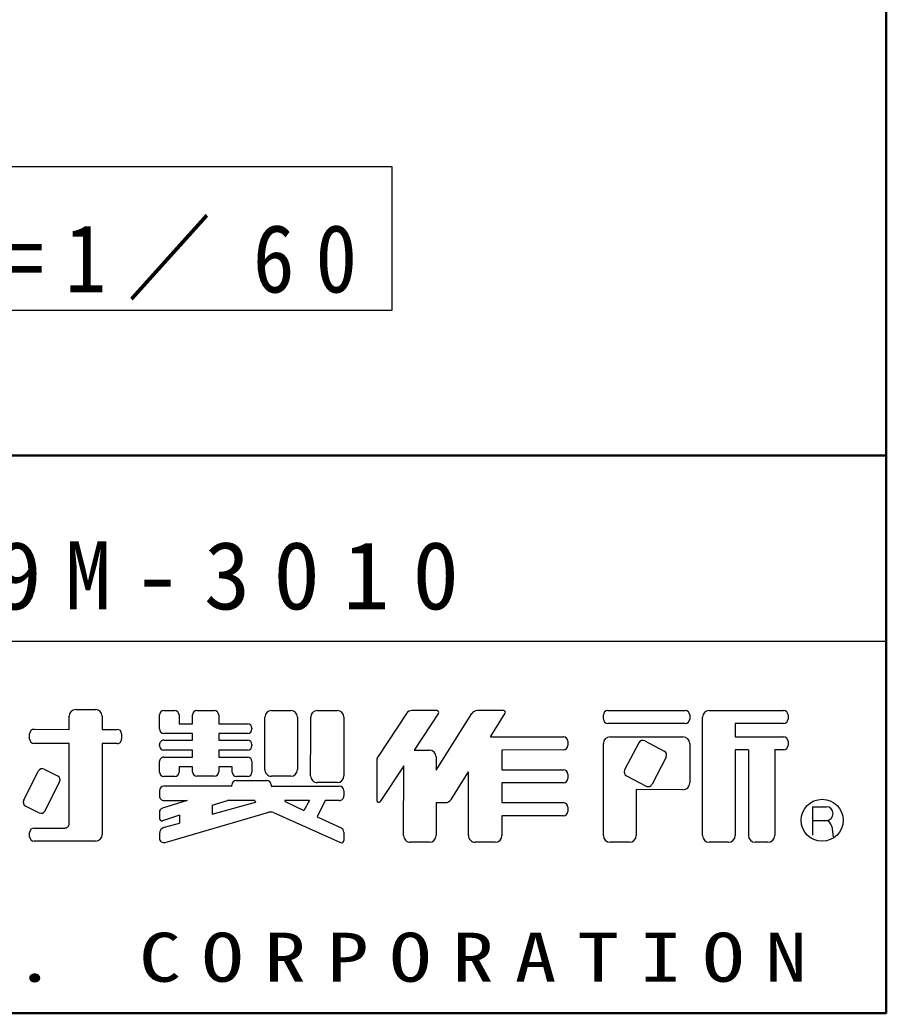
# Model space of a CAD drawing. Units: millimetres at full size; details may follow other scales. Extents: x 0 to 22500, y 0 to 15420.
# Drawn here: x 20543 to 22500, y 0 to 2245 of the extents above; entities that cross this region are included whole.
import ezdxf

# ---------------------------------------------------------------- set-up
doc = ezdxf.new("R2010")
doc.units = ezdxf.units.MM
doc.layers.add('FMT-TXT', color=2, linetype='Continuous')
doc.layers.add('外形', color=7, linetype='Continuous', lineweight=13)
doc.layers.add('文字', color=2, linetype='Continuous', lineweight=25)
doc.styles.add('ＭＳ ゴシック', font='')
doc.styles.get('ＭＳ ゴシック').set_extended_font_data('MS Gothic')

msp = doc.modelspace()

# ---------------------------------------------------------------- linework, layer by layer
at = {"layer": '外形', "lineweight": 50}
msp.add_line((22500, 1260), (0, 1260), dxfattribs=at)
at = {"layer": '外形', "lineweight": 25}
msp.add_line((22500, 840), (18720, 840), dxfattribs=at)
at = {"layer": '外形', "color": 2, "lineweight": 25}
for p, q in [((20669.001, 686.266), (20713.589, 686.266)), ((20857.924, 642.339), (20857.924, 673.863)), ((20868.004, 683.943), (20892.193, 683.943)), ((20902.273, 673.904), (20902.353, 654.143)), ((20932.649, 654.143), (20932.649, 673.863)), ((20942.729, 683.943), (20981.81, 683.943)), ((20991.889, 673.922), (20992.005, 654.143)), ((21111.362, 683.943), (21154.925, 683.943)), ((21214.934, 683.943), (21259.786, 683.943)), ((21416.133, 677.218), (21351.964, 580.095)), ((21485.209, 684.003), (21428.748, 684.003)), ((21488.573, 677.748), (21433.594, 594.535)), ((21483.173, 549.104), (21563.534, 676.93)), ((21635.694, 684.003), (21576.335, 684.003)), ((21605.712, 624.528), (21639.111, 677.83)), ((21861.056, 664.563), (21861.056, 673.932)), ((21871.127, 684.012), (21917.651, 684.055)), ((21917.651, 684.055), (22046.052, 684.055)), ((22056.132, 673.975), (22056.132, 664.563)), ((22100.159, 684.018), (22136.785, 684.055)), ((22136.785, 684.055), (22268.204, 684.055)), ((22278.284, 673.975), (22278.284, 664.546)), ((20653.881, 641.391), (20653.881, 671.146)), ((20728.708, 671.229), (20728.871, 641.391)), ((20902.353, 654.143), (20932.649, 654.143)), ((20992.005, 654.143), (21057.074, 654.143)), ((21096.242, 588.95), (21096.242, 668.823)), ((21170.045, 668.823), (21170.045, 550.478)), ((21199.814, 632.143), (21199.814, 668.823)), ((21274.906, 668.823), (21274.906, 536.21)), ((22046.052, 654.483), (21871.136, 654.483)), ((22085.055, 401.461), (22085.055, 668.898)), ((22268.221, 654.466), (22159.112, 654.289)), ((22159.112, 654.289), (22159.112, 624.528)), ((20564.823, 619.523), (20564.823, 631.514)), ((20574.929, 641.594), (20653.881, 641.391)), ((20728.871, 641.391), (20762.599, 641.391)), ((20772.679, 631.311), (20772.679, 619.471)), ((20932.649, 632.259), (20868.004, 632.259)), ((20932.649, 616.786), (20932.649, 632.259)), ((21057.077, 632.279), (20992.005, 632.259)), ((20992.005, 632.259), (20992.005, 616.786)), ((21067.154, 644.063), (21067.154, 642.359)), ((21199.615, 536.241), (21199.814, 632.143)), ((20653.881, 609.443), (20574.903, 609.443)), ((20654.155, 428.484), (20653.881, 609.443)), ((20728.871, 609.443), (20728.871, 403.745)), ((20762.584, 609.391), (20728.871, 609.443)), ((20857.924, 604.63), (20857.924, 606.918)), ((20868.037, 616.997), (20932.649, 616.786)), ((20992.005, 616.786), (21057.074, 616.786)), ((21067.154, 606.706), (21067.154, 604.464)), ((21605.712, 624.528), (21770.762, 624.528)), ((21780.842, 614.448), (21780.842, 604.89)), ((21861.056, 401.461), (21861.056, 609.229)), ((21876.175, 624.349), (22016.657, 624.361)), ((21940.988, 610.909), (21909.218, 549.564)), ((21954.575, 615.224), (21998.639, 592.403)), ((22016.657, 624.361), (22041.012, 624.361)), ((22056.132, 609.241), (22056.132, 520.183)), ((22159.112, 624.528), (22268.204, 624.528)), ((22278.284, 614.448), (22278.284, 604.887)), ((20932.649, 594.55), (20868.004, 594.55)), ((20932.649, 578.638), (20932.649, 594.55)), ((21057.089, 594.384), (20992.005, 594.288)), ((20992.005, 594.288), (20992.005, 578.638)), ((21096.212, 550.49), (21096.242, 588.95)), ((21433.594, 594.535), (21467.936, 594.535)), ((21770.779, 594.81), (21631.984, 594.575)), ((21631.984, 594.575), (21631.984, 550.238)), ((22159.112, 594.766), (22159.112, 401.461)), ((22188.803, 594.766), (22159.112, 594.766)), ((22188.803, 594.766), (22188.803, 401.461)), ((22268.225, 594.807), (22248.179, 594.766)), ((22248.179, 594.766), (22248.179, 401.461)), ((20857.924, 544.946), (20857.924, 568.572)), ((20868.006, 578.652), (20932.649, 578.638)), ((20992.005, 578.638), (21057.074, 578.638)), ((21067.154, 568.558), (21067.154, 544.946)), ((21349.46, 571.76), (21349.46, 480.609)), ((21483.056, 579.473), (21483.173, 549.104)), ((22002.954, 578.816), (21971.183, 517.472)), ((20551.424, 481.329), (20584.358, 546.814)), ((20597.892, 551.291), (20627.969, 536.165)), ((20902.777, 556.906), (20902.777, 544.946)), ((20932.649, 556.906), (20902.777, 556.906)), ((20932.705, 545.388), (20932.649, 556.906)), ((21022.28, 556.906), (20992.005, 556.906)), ((20992.005, 556.906), (20992.005, 545.438)), ((21022.32, 544.912), (21022.28, 556.906)), ((21409.925, 558.71), (21356.856, 478.386)), ((21409.781, 401.475), (21409.925, 558.71)), ((21516.911, 482.808), (21556.258, 545.603)), ((21556.231, 401.464), (21556.258, 545.603)), ((21631.984, 550.238), (21770.762, 550.238)), ((21780.842, 540.158), (21780.842, 530.489)), ((20599.512, 457.145), (20632.445, 522.63)), ((20892.697, 534.866), (20868.004, 534.866)), ((20981.925, 535.358), (20942.785, 535.358)), ((21031.685, 525.694), (21100.719, 525.694)), ((21057.074, 534.866), (21032.4, 534.866)), ((21154.925, 535.358), (21111.332, 535.358)), ((21259.786, 521.09), (21214.735, 521.09)), ((21770.764, 520.409), (21631.984, 520.376)), ((21631.984, 520.376), (21631.984, 475.717)), ((21913.533, 535.978), (21957.597, 513.157)), ((20858.042, 502.786), (20858.042, 490.796)), ((21021.605, 512.866), (20868.122, 512.866)), ((21021.605, 512.866), (21021.605, 515.614)), ((21110.797, 515.821), (21110.858, 512.866)), ((21110.858, 512.866), (21264.452, 512.866)), ((21274.532, 502.786), (21274.532, 490.816)), ((21935.397, 505.251), (21935.397, 401.461)), ((22040.985, 505.063), (21935.397, 505.251)), ((20920.628, 480.928), (20865.085, 463.377)), ((20868.162, 480.716), (20920.628, 480.928)), ((20977.484, 470.374), (21011.766, 480.928)), ((20977.484, 449.947), (21075.084, 476.788)), ((21073.733, 480.928), (21011.766, 480.928)), ((21073.733, 480.928), (21075.084, 476.788)), ((21142.028, 478.048), (21184.498, 458.074)), ((21196.886, 480.928), (21142.671, 480.928)), ((21196.886, 480.928), (21184.498, 458.074)), ((21232.68, 480.928), (21214.404, 444.009)), ((21264.391, 480.737), (21232.68, 480.928)), ((21483.173, 475.717), (21483.173, 401.461)), ((21483.173, 475.717), (21504.098, 475.717)), ((21631.984, 475.717), (21770.762, 475.717)), ((20555.901, 467.795), (20585.978, 452.669)), ((20858.042, 453.765), (20858.042, 439.657)), ((20870.942, 385.728), (21105.066, 453.972)), ((20977.484, 470.374), (20977.484, 449.947)), ((21115.464, 453.261), (21267.436, 385.368)), ((21780.842, 465.637), (21780.842, 456.067)), ((22333.353, 466.581), (22364.974, 466.581)), ((22333.353, 466.581), (22333.353, 401.951)), ((20903.088, 447.226), (20864.624, 434.859)), ((20869.152, 420.154), (20903.088, 429.487)), ((20903.088, 447.226), (20903.088, 429.487)), ((21214.404, 444.009), (21268.741, 418.454)), ((21770.771, 445.987), (21631.984, 445.86)), ((21631.984, 445.86), (21631.984, 401.461)), ((22333.353, 435.749), (22364.974, 435.749)), ((20564.823, 398.705), (20564.823, 408.309)), ((20574.903, 418.389), (20644.075, 418.389)), ((20858.042, 405.575), (20858.042, 395.405)), ((21274.532, 409.333), (21274.532, 389.97)), ((22377.17, 421.938), (22380.073, 398.534)), ((20713.751, 388.625), (20574.903, 388.625)), ((21468.053, 386.341), (21424.901, 386.341)), ((21616.864, 386.341), (21571.351, 386.341)), ((21920.277, 386.341), (21876.176, 386.341)), ((22143.992, 386.341), (22100.175, 386.341)), ((22233.059, 386.341), (22203.923, 386.341))]:
    msp.add_line(p, q, dxfattribs=at)
at = {"layer": '外形', "lineweight": 50}
msp.add_lwpolyline([(0, 0), (0, 15420), (22500, 15420), (22500, 0)], close=True, dxfattribs=at)
at = {"layer": '外形', "color": 2, "lineweight": 25}
msp.add_circle((22355.415, 435.913), 47.514, dxfattribs=at)
for centre, radius, start, end in [((20669.001, 671.146), 15.12, 90, 180), ((20713.589, 671.146), 15.12, 0.31285, 90), ((20868.004, 673.863), 10.08, 90, 180), ((20892.193, 673.863), 10.08, 0.23357, 90), ((20942.729, 673.863), 10.08, 90, 180), ((20981.81, 673.863), 10.08, 0.33362, 90), ((21111.362, 668.823), 15.12, 90, 180), ((21154.925, 668.823), 15.12, 0, 90), ((21214.934, 668.823), 15.12, 90, 180), ((21259.786, 668.823), 15.12, 0, 90), ((21428.748, 668.883), 15.12, 90, 146.54759), ((21485.209, 679.971), 4.032, 326.54759, 90), ((21576.335, 668.883), 15.12, 90, 147.84335), ((21635.694, 679.971), 4.032, 327.92885, 90), ((21871.136, 673.932), 10.08, 90.05288, 180), ((22046.052, 673.975), 10.08, 0, 90), ((22100.175, 668.898), 15.12, 90.05785, 180), ((22268.204, 673.975), 10.08, 0, 90), ((21057.074, 644.063), 10.08, 0, 90), ((21871.136, 664.563), 10.08, 180, 270), ((22046.052, 664.563), 10.08, 270, 0), ((22268.204, 664.546), 10.08, 270.09318, 0), ((20574.903, 631.514), 10.08, 89.85289, 180), ((20762.599, 631.311), 10.08, 0, 90), ((20868.004, 642.339), 10.08, 180, 270), ((21057.074, 642.359), 10.08, 270.01808, 0), ((20574.903, 619.523), 10.08, 180, 270), ((20762.599, 619.471), 10.08, 269.91201, 0), ((20868.004, 606.918), 10.08, 89.8126, 180), ((21057.074, 606.706), 10.08, 0, 90), ((21770.762, 614.448), 10.08, 0, 90), ((21876.176, 609.229), 15.12, 90.00511, 180), ((21949.939, 606.273), 10.08, 62.62013, 152.62013), ((22041.012, 609.241), 15.12, 0, 90), ((22268.204, 614.448), 10.08, 0, 90), ((20868.004, 604.63), 10.08, 180, 270), ((21057.074, 604.464), 10.08, 270.08449, 0), ((21467.936, 579.415), 15.12, 0.22118, 90), ((21770.762, 604.89), 10.08, 270.09712, 0), ((21994.003, 583.452), 10.08, 332.62013, 62.62013), ((22268.204, 604.887), 10.08, 270.11571, 0), ((20868.004, 568.572), 10.08, 89.98781, 180), ((21057.074, 568.558), 10.08, 0, 90), ((21364.58, 571.76), 15.12, 146.54759, 180), ((20593.363, 542.285), 10.08, 63.30137, 153.30137), ((20868.004, 544.946), 10.08, 180, 270), ((20892.697, 544.946), 10.08, 270, 0), ((20942.785, 545.438), 10.08, 180.28179, 270), ((20981.925, 545.438), 10.08, 270, 0), ((21032.4, 544.946), 10.08, 180.19263, 270), ((21057.074, 544.946), 10.08, 270, 0), ((21111.332, 550.478), 15.12, 179.95491, 270), ((21154.925, 550.478), 15.12, 270, 0), ((21770.762, 540.158), 10.08, 0, 90), ((21918.169, 544.929), 10.08, 152.62013, 242.62013), ((20623.44, 527.159), 10.08, 333.30137, 63.30137), ((21031.685, 515.614), 10.08, 90, 180), ((21100.719, 515.614), 10.08, 1.17868, 90), ((21214.735, 536.21), 15.12, 179.88125, 270), ((21259.786, 536.21), 15.12, 270, 0), ((21770.762, 530.489), 10.08, 270.01374, 0), ((21962.233, 522.108), 10.08, 242.62013, 332.62013), ((22041.012, 520.183), 15.12, 269.89827, 0), ((20868.122, 502.786), 10.08, 90, 180), ((21264.452, 502.786), 10.08, 0, 90), ((20560.43, 476.8), 10.08, 153.30137, 243.30137), ((20868.122, 490.796), 10.08, 180, 270.23105), ((21142.671, 479.416), 1.512, 90, 244.8124), ((21264.452, 490.816), 10.08, 269.65449, 0), ((21353.492, 480.609), 4.032, 180, 326.54759), ((21504.098, 490.837), 15.12, 270, 327.92885), ((21770.762, 465.637), 10.08, 0, 90), ((20590.507, 461.674), 10.08, 243.30137, 333.30137), ((20868.122, 453.765), 10.08, 107.53601, 180), ((21109.297, 439.456), 15.12, 65.92748, 106.25077), ((21770.762, 456.067), 10.08, 270.05257, 0), ((22364.974, 451.165), 15.416, 270, 90), ((20644.075, 428.469), 10.08, 270, 0.08669), ((20863.082, 439.657), 5.04, 180, 287.82368), ((22361.54, 419.999), 15.75, 7.06977, 90), ((20574.903, 408.309), 10.08, 90, 180), ((20873.162, 405.575), 15.12, 105.37709, 180), ((21264.452, 409.333), 10.08, 0, 64.8124), ((20574.903, 398.705), 10.08, 180, 270), ((20713.751, 403.745), 15.12, 270, 0), ((20868.122, 395.405), 10.08, 180, 286.25077), ((21269.492, 389.97), 5.04, 245.92748, 0), ((21424.901, 401.461), 15.12, 179.94735, 270), ((21468.053, 401.461), 15.12, 270, 0), ((21571.351, 401.461), 15.12, 179.98916, 270), ((21616.864, 401.461), 15.12, 270, 0), ((21876.176, 401.461), 15.12, 180, 270), ((21920.277, 401.461), 15.12, 270, 0), ((22100.175, 401.461), 15.12, 180, 270), ((22143.992, 401.461), 15.12, 270, 0), ((22203.923, 401.461), 15.12, 180, 270), ((22233.059, 401.461), 15.12, 270, 0)]:
    msp.add_arc(centre, radius, start, end, dxfattribs=at)
at = {"layer": '文字'}
msp.add_lwpolyline([(19337.318, 1912.72), (19337.318, 1588.72), (21383.75, 1588.72), (21383.75, 1912.72)], close=True, dxfattribs=at)

# ---------------------------------------------------------------- texts
at = {"layer": 'FMT-TXT', "insert": (20880, 910), "char_height": 154, "attachment_point": 8, "style": 'ＭＳ ゴシック'}
msp.add_mtext('\\T1.5;TE9M-3010', dxfattribs=at)
at = {"layer": '外形', "color": 2, "insert": (18831.699, 69.105), "char_height": 110.9, "attachment_point": 7, "style": 'ＭＳ ゴシック'}
msp.add_mtext('\\T1.5;\\W1.25;NAKAMURA\\~MFG.\\~CORPORATION', dxfattribs=at)
at = {"layer": '文字', "insert": (20360.541, 1610.727), "char_height": 154, "attachment_point": 8, "style": 'ＭＳ ゴシック'}
msp.add_mtext('\\T1.5;\\W0.9;側面図\\~S=1／60', dxfattribs=at)

doc.saveas('drawing.dxf')
